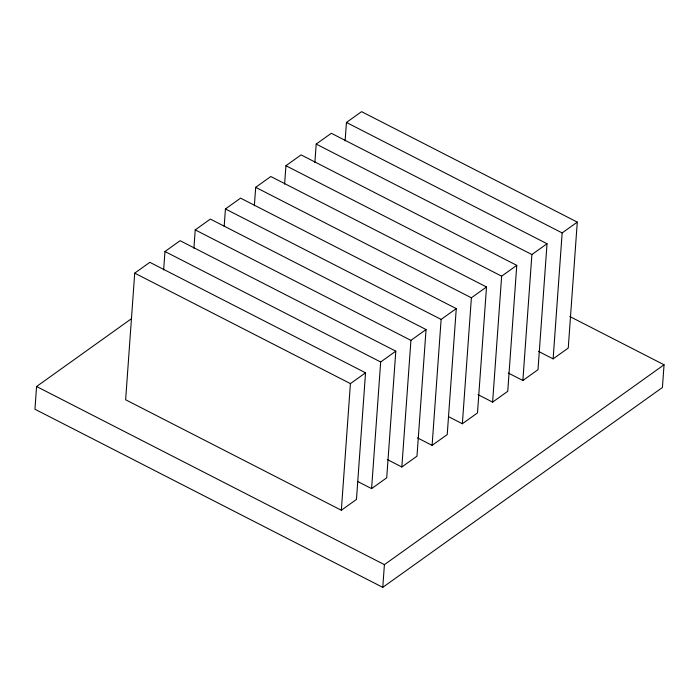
<?xml version="1.0" encoding="UTF-8"?>
<svg xmlns="http://www.w3.org/2000/svg" width="699" height="699" viewBox="0 0 699 699"><rect width="100%" height="100%" fill="white"/><g stroke="black" fill="none" stroke-linecap="round" stroke-linejoin="round"><path stroke-width="1.05" d="M131.569 318.622L36.575 386.512L34.95 409.23L382.772 587.352L662.425 387.482L664.05 364.773L569.807 316.507M134.715 273.143L125.637 399.776L341.339 510.244L356.464 499.427L365.542 372.794L149.839 262.326L134.715 273.143L350.417 383.611L365.542 372.794M163.645 269.919L164.964 251.518L180.097 240.701L395.8 351.169L386.722 477.801L371.597 488.618L357.993 481.655M193.903 248.294L195.222 229.892L210.347 219.075L426.058 329.544L416.98 456.185L401.846 466.993L387.272 459.531M224.178 226.327L225.428 208.957L240.552 198.14L456.264 308.608L447.229 434.56L432.104 445.368L417.53 437.906M254.357 205.786L255.685 187.332L270.81 176.515L486.513 286.983L477.487 412.934L462.362 423.743L448.758 416.779M284.615 184.16L285.935 165.707L301.068 154.89L516.771 265.358L507.745 391.309L492.612 402.117L478.037 394.655M314.873 162.535L316.193 144.081L331.317 133.273L547.029 243.733L537.994 369.684L522.869 380.492L508.295 373.03M345.123 140.918L346.451 122.456L361.575 111.648L577.278 222.116L568.252 348.058L553.127 358.875L538.553 351.405M341.339 510.244L350.417 383.611M371.597 488.618L380.675 361.986L395.8 351.169M382.772 587.352L384.406 564.643L664.05 364.773M401.846 466.993L410.925 340.361L426.058 329.544M432.104 445.368L441.13 319.426L456.264 308.608M462.362 423.743L471.388 297.8L486.513 286.983M492.612 402.117L501.646 276.175L516.771 265.358M522.869 380.492L531.895 254.55L547.029 243.733M553.127 358.875L562.153 232.924L577.278 222.116M346.451 122.456L562.153 232.924M316.193 144.081L531.895 254.55M285.935 165.707L501.646 276.175M255.685 187.332L471.388 297.8M225.428 208.957L441.13 319.426M195.222 229.892L410.925 340.361M164.964 251.518L380.675 361.986M36.575 386.512L384.406 564.643"/></g></svg>
